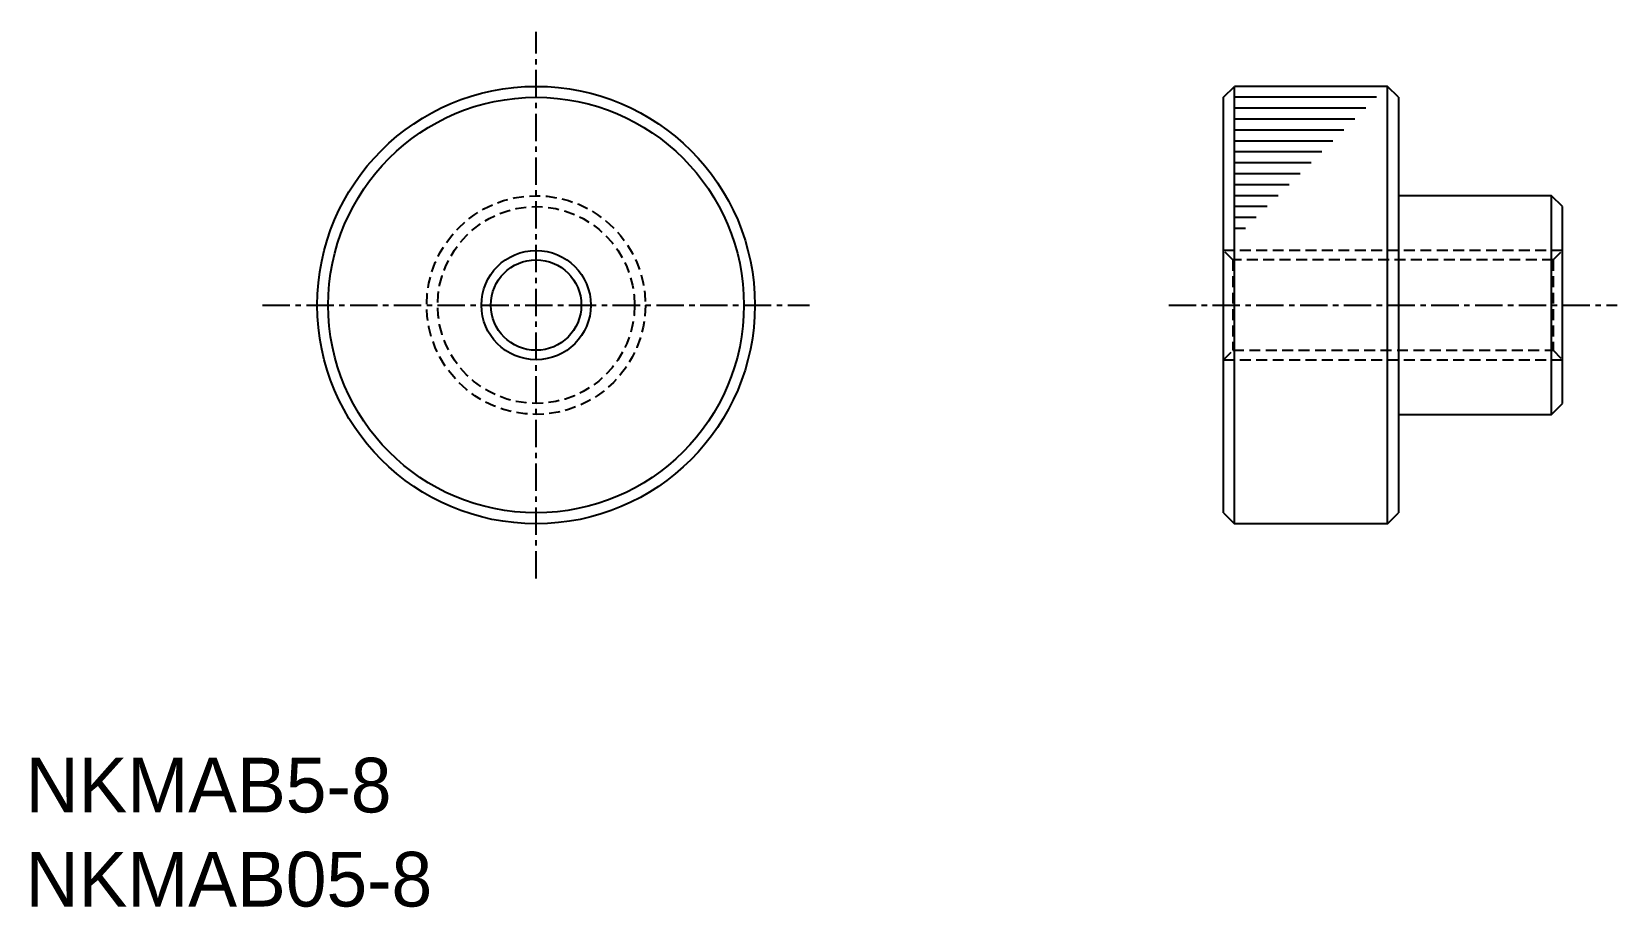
# Model space of a CAD drawing. Extents: x 0.3 to 72.8, y 0 to 40.
import ezdxf

# ---------------------------------------------------------------- set-up
doc = ezdxf.new("R2010")
doc.units = 0
doc.linetypes.add('CENTER', pattern=[2, 1.25, -0.25, 0.25, -0.25])
doc.linetypes.add('DASHED', pattern=[0.75, 0.5, -0.25])
doc.layers.get('0').update_dxf_attribs({"linetype": 'CONTINUOUS'})
doc.layers.add('CENTER', color=1, linetype='CENTER')

msp = doc.modelspace()

# ---------------------------------------------------------------- linework, layer by layer
at = {"color": 7, "linetype": 'CONTINUOUS'}
for p, q in [((54.75, 37), (55.25, 37.5)), ((54.75, 18), (54.75, 37)), ((55.25, 17.5), (55.25, 37.5)), ((62.25, 37.5), (55.25, 37.5)), ((61.75, 37), (55.25, 37)), ((62.25, 17.5), (62.25, 37.5)), ((62.75, 37), (62.25, 37.5)), ((62.75, 37), (62.75, 18)), ((61.25, 36.5), (55.25, 36.5)), ((60.75, 36), (55.25, 36)), ((60.25, 35.5), (55.25, 35.5)), ((59.75, 35), (55.25, 35)), ((59.25, 34.5), (55.25, 34.5)), ((58.75, 34), (55.25, 34)), ((58.25, 33.5), (55.25, 33.5)), ((57.75, 33), (55.25, 33)), ((57.25, 32.5), (55.25, 32.5)), ((56.75, 32), (55.25, 32)), ((69.75, 32.5), (62.75, 32.5)), ((69.75, 22.5), (69.75, 32.5)), ((70.25, 32), (69.75, 32.5)), ((70.25, 23), (70.25, 32)), ((56.25, 31.5), (55.25, 31.5)), ((55.75, 31), (55.25, 31)), ((62.75, 22.5), (69.75, 22.5)), ((69.75, 22.5), (70.25, 23)), ((54.75, 18), (55.25, 17.5)), ((62.25, 17.5), (55.25, 17.5)), ((62.25, 17.5), (62.75, 18))]:
    msp.add_line(p, q, dxfattribs=at)
at = {"color": 3, "linetype": 'DASHED'}
for p, q in [((70.25, 30), (54.75, 30)), ((55.183, 29.567), (54.75, 30)), ((69.817, 29.567), (70.25, 30)), ((55.183, 29.567), (55.183, 25.433)), ((69.817, 29.567), (55.183, 29.567)), ((69.817, 29.567), (69.817, 25.433)), ((54.75, 25), (55.183, 25.433)), ((55.183, 25.433), (69.817, 25.433)), ((69.817, 25.433), (70.25, 25)), ((54.75, 25), (70.25, 25))]:
    msp.add_line(p, q, dxfattribs=at)
at = {"color": 7, "linetype": 'CONTINUOUS'}
for radius in [10, 9.5, 2.067]:
    msp.add_circle((23.329, 27.5), radius, dxfattribs=at)
at = {"color": 3, "linetype": 'DASHED'}
for radius in [5, 4.5]:
    msp.add_circle((23.329, 27.5), radius, dxfattribs=at)
at = {"color": 3, "linetype": 'CONTINUOUS'}
msp.add_circle((23.329, 27.5), 2.5, dxfattribs=at)
at = {"layer": 'CENTER', "color": 1, "linetype": 'CENTER'}
for p, q in [((23.329, 15), (23.329, 40)), ((10.829, 27.5), (35.829, 27.5)), ((52.25, 27.5), (72.75, 27.5))]:
    msp.add_line(p, q, dxfattribs=at)

# ---------------------------------------------------------------- texts
at = {"color": 7, "linetype": 'CONTINUOUS'}
for s, p in [('NKMAB5-8', (0, 4.302)), ('NKMAB05-8', (0, 0))]:
    msp.add_text(s, height=2.5, dxfattribs=at).set_placement(p)

doc.saveas('drawing.dxf')
